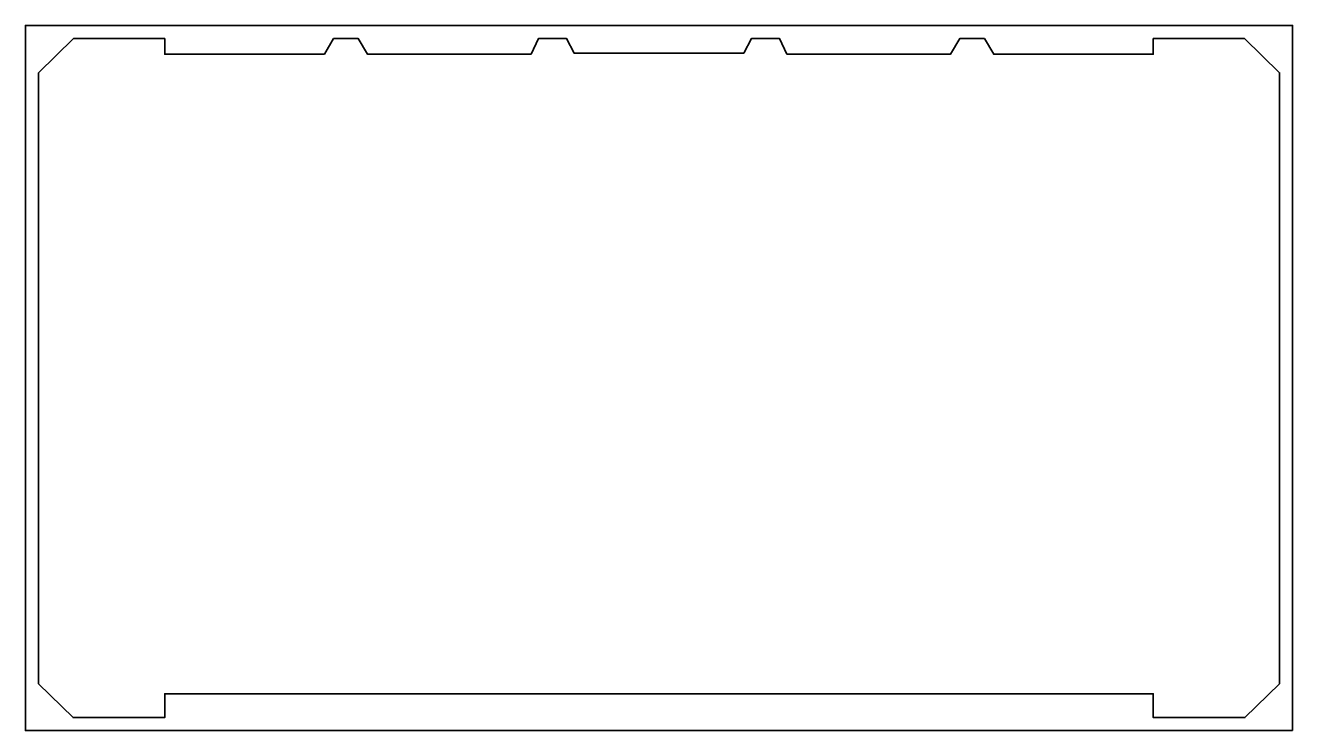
# Model space of a CAD drawing. Header units: millimetres. Extents: x -181 to 301, y -8 to 260.
import ezdxf

# ---------------------------------------------------------------- set-up
doc = ezdxf.new("R2010")
doc.units = ezdxf.units.MM
doc.header["$MEASUREMENT"] = 0
doc.layers.get('0').update_dxf_attribs({"lineweight": 0})
doc.layers.add('Safety', color=7, linetype='Continuous', lineweight=0)

msp = doc.modelspace()

# ---------------------------------------------------------------- linework, layer by layer
at = {"color": 1, "lineweight": 35, "true_color": 0xff0000}
msp.add_lwpolyline([(59.8, 249.34), (27.6, 249.34), (24.71, 254.94), (14.01, 254.94), (11.21, 248.99), (-50.97, 248.99), (-54.47, 254.94), (-63.85, 254.94), (-67.35, 248.94), (-128.01, 248.94), (-128.01, 254.94), (-162.62, 254.94), (-175.95, 241.92), (-175.95, 9.79), (-162.8, -3.06), (-128.01, -3.06), (-128.01, 5.94), (59.8, 5.94), (247.6, 5.94), (247.6, -3.06), (282.39, -3.06), (295.55, 9.79), (295.55, 241.92), (282.21, 254.94), (247.6, 254.94), (247.6, 248.94), (186.95, 248.94), (183.44, 254.94), (174.07, 254.94), (170.56, 248.99), (108.38, 248.99), (105.58, 254.94), (94.88, 254.94), (91.99, 249.34)], close=True, dxfattribs=at)
at = {"layer": 'Safety', "color": 1, "lineweight": 35, "true_color": 0xff0000}
msp.add_lwpolyline([(300.55, -8.06), (-180.95, -8.06), (-180.95, 259.94), (300.55, 259.94)], close=True, dxfattribs=at)

doc.saveas('drawing.dxf')
